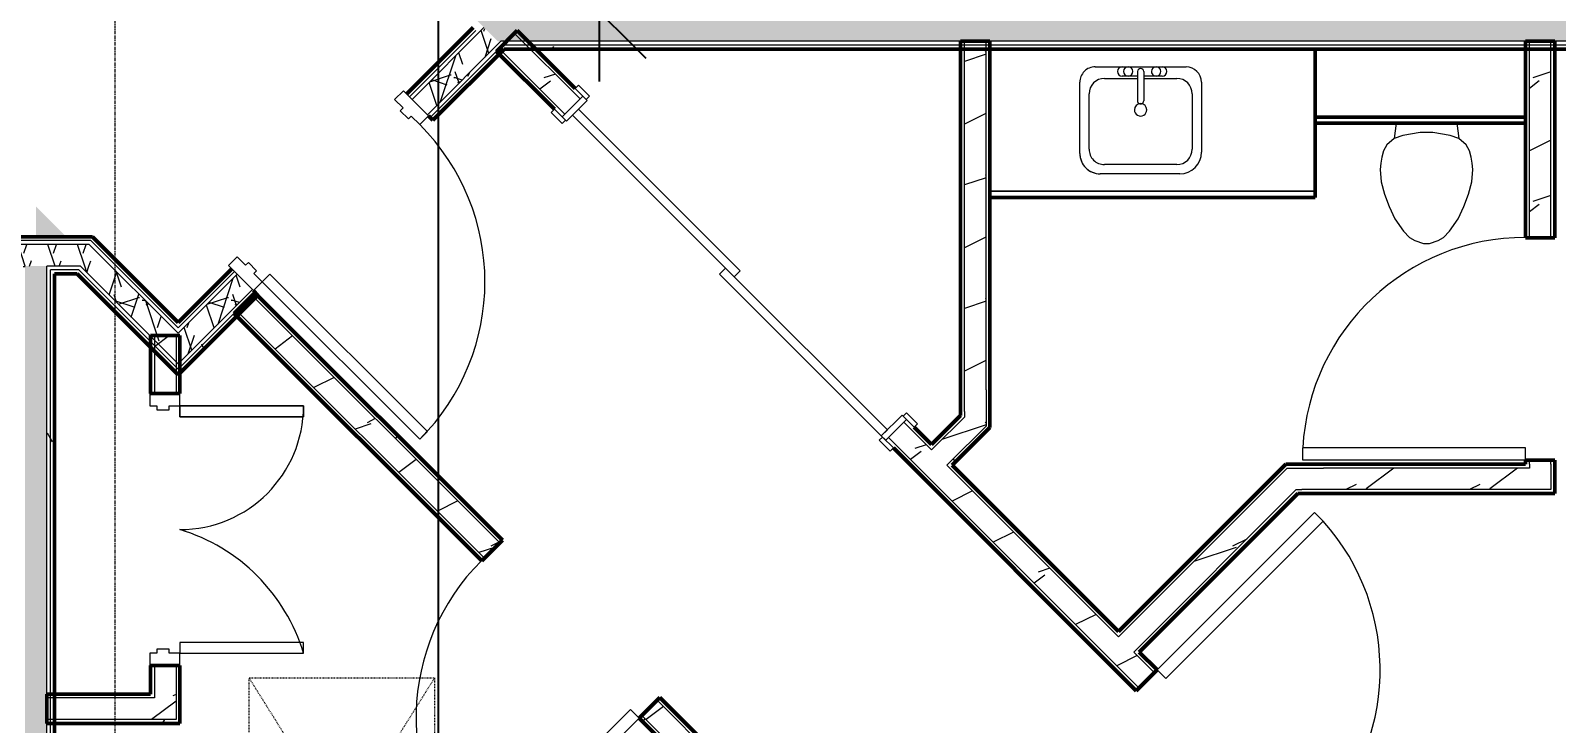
# Model space of a CAD drawing. Extents: x -4294 to -464, y 9706 to 12475.
# Drawn here: x -2514 to -2267.2, y 11570.9 to 11683 of the extents above; entities that cross this region are included whole.
import ezdxf

# ---------------------------------------------------------------- set-up
doc = ezdxf.new("R2010")
doc.units = 0
doc.linetypes.add('Dash', pattern=[0.25, 0.125, -0.125])
doc.linetypes.add('Grid Line 1_2_', pattern=[0.875, 0.5, -0.125, 0.125, -0.125])
for name, color, linetype, lineweight in [('0-1', 7, 'Continuous', 5), ('0-2', 50, 'Continuous', 13), ('A-DOOR', 31, 'Continuous', 13), ('A-DOOR-1', 7, 'Continuous', 9), ('A-DOOR-2', 90, 'Continuous', 20), ('A-DOOR-5', 31, 'Continuous', 20), ('A-DOOR-6', 31, 'Continuous', 9), ('A-DOOR-FRAM', 31, 'Continuous', 20), ('A-DOOR-FRAM-1', 90, 'Continuous', 20), ('A-GENM-HDLN-1', 7, 'Dash', 9), ('A-WALL', 113, 'Continuous', 13), ('A-WALL-2', 250, 'Continuous', 50), ('A-WALL-3', 50, 'Continuous', 13), ('A-WALL-PATT-1', 7, 'Continuous', 9), ('A-WALL-PATT-2', 8, 'Continuous', 9), ('A-WALL-PATT-5', 111, 'Continuous', 9), ('I-WALL-1', 2, 'Continuous', 50), ('P-SANR-FIXT-1', 7, 'Continuous', 9), ('Q-CASE-1', 250, 'Continuous', 50), ('Q-CASE-2', 7, 'Continuous', 9), ('Q-CASE-HDLN-1', 7, 'Dash', 9), ('S-GRID-1', 1, 'Grid Line 1_2_', 9)]:
    doc.layers.add(name, color=color, linetype=linetype, lineweight=lineweight)
doc.layers.add('A-AREA-PATT-6', color=254, linetype='Continuous', lineweight=9, transparency=1)
doc.styles.add('Century Gothic_B', font='Gothicb.ttf', dxfattribs={"height": 11.25})
doc.dimstyles.new('OD__1__Tol__', dxfattribs={"dimscale": 12, "dimtxt": 11.746893, "dimasz": 1.25, "dimexe": 0.9375, "dimexo": 0.625, "dimgap": 0.15625, "dimtad": 1, "dimdec": 0, "dimzin": 3, "dimdsep": 46, "dimlunit": 4, "dimtxsty": 'Century Gothic_B', "dimblk1": 'OBLIQUE', "dimblk2": 'OBLIQUE', "dimsah": 1, "dimcen": 0.09, "dimdle": 0.9375, "dimazin": 0, "dimtfac": 1, "dimtdec": 4, "dimtix": 1, "dimtmove": 0, "dimatfit": 3, "dimfxl": 1, "dimtvp": 1, "dimtfill": 1, "dimfrac": 2, "dimtolj": 1, "dimtzin": 0, "dimarcsym": 2})
pattern_1 = [(216.87, (7.997, 19.992), (59.9755286, 39.9843071), [9.996, -89.964]), (206.565, (19.992, 13.994), (-19.991807, -19.992219), [22.352, -22.352]), (198.435, (19.992, 3.998), (-39.983821, -19.991955), [12.644, -50.576])]
pattern_2 = [(0, (0, 0), (38.4, 9.6), [1.584, -27.216, 1.584, -27.216, -153.6]), (0, (0, 0), (38.4, 9.6), [-57.6, 1.584, -56.016, 1.584, -27.216, -67.2]), (0, (0, 0), (38.4, 9.6), [-144, 1.584, -17.616, 1.584, -46.416]), (120, (14.4, 4.8), (-27.513844, 28.4553755), [1.584, -27.216, 1.584, -27.216, -153.6]), (120, (14.4, 4.8), (-27.513844, 28.4553755), [-57.6, 1.584, -56.016, 1.584, -27.216, -67.2]), (120, (14.4, 4.8), (-27.513844, 28.4553755), [-144, 1.584, -17.616, 1.584, -46.416]), (240, (19.2, 24), (-10.886156, -38.0553755), [1.584, -27.216, 1.584, -27.216, -153.6]), (240, (19.2, 24), (-10.886156, -38.0553755), [-57.6, 1.584, -56.016, 1.584, -27.216, -67.2]), (240, (19.2, 24), (-10.886156, -38.0553755), [-144, 1.584, -17.616, 1.584, -46.416])]
pattern_3 = [(161.57, (0.6, 0.6), (-4.80033747, -0.00041462), [0, -34.152, 3.792, 0]), (18.43, (-0.6, 0.6), (-4.80033747, 0.00041462), [0, -34.152, 3.792, 0]), (108.43, (0.6, 0.6), (2.39913218, -12.00105099), [11.382, -26.562]), (71.57, (-0.6, 0.6), (2.39913218, 12.00105099), [11.382, -26.562])]

# ---------------------------------------------------------------- blocks, each defined once
blk = doc.blocks.new('ADA Clearances - 30_x48_-V96-FLOOR PLAN - 2ND FLOOR')
at = {"layer": 'A-GENM-HDLN-1'}
for p, q in [((15, 24), (-15, -24)), ((-14.29, 22.86), (15, -24)), ((-13.52, 24), (15, 24)), ((15, 24), (15, -24)), ((-15, -24), (-15, 22.14)), ((15, -24), (-15, -24))]:
    blk.add_line(p, q, dxfattribs=at)
blk = doc.blocks.new('M_Sink Vanity-Square - 500 x 440mm-1372835-FLOOR PLAN - 2ND FLOOR')
at = {"layer": 'P-SANR-FIXT-1'}
for p, q in [((-5.72, 10.23), (7.14, 10.23)), ((-5.72, 10.23), (7.14, 10.23)), ((-5.22, 8.73), (6.46, 8.73)), ((-9.22, -4.59), (-9.22, 6.73)), ((-9.22, -4.59), (-9.22, 6.73)), ((-7.72, -2.72), (-7.72, 6.23)), ((8.96, 6.23), (8.96, -2.72)), ((10.46, 6.91), (10.46, -4.59)), ((10.46, 6.91), (10.46, -4.59)), ((0.12, -6.33), (0.12, -1.59)), ((1.12, -6.33), (1.12, -1.59)), ((7.96, -7.09), (-6.72, -7.09)), ((7.96, -7.09), (-6.72, -7.09)), ((0.12, -5.22), (-5.22, -5.22)), ((-2.88, -5.59), (0.12, -5.59)), ((3.62, -7.09), (-2.88, -7.09)), ((6.46, -5.22), (1.12, -5.22)), ((1.12, -5.59), (3.62, -5.59))]:
    blk.add_line(p, q, dxfattribs=at)
for centre, radius, start, end in [((-5.72, 6.73), 3.5, 90, 180), ((-5.72, 6.73), 3.5, 90, 180), ((7.14, 6.91), 3.32, 0, 90), ((7.14, 6.91), 3.32, 360, 90), ((-5.22, 6.23), 2.5, 90, 180), ((6.46, 6.23), 2.5, 360, 90), ((0.62, -0.13), 1, 360, 180), ((0.62, -0.13), 1, 180, 0), ((0.62, -1.59), 0.5, 360, 180), ((-6.72, -4.59), 2.5, 180, 270), ((-6.72, -4.59), 2.5, 180, 270), ((-5.22, -2.72), 2.5, 180, 270), ((6.46, -2.72), 2.5, 270, 360), ((7.96, -4.59), 2.5, 270, 0), ((7.96, -4.59), 2.5, 270, 0), ((-2.88, -6.34), 0.75, 90, 270), ((-1.88, -6.34), 0.75, 360, 180), ((-1.88, -6.34), 0.75, 180, 0), ((0.62, -6.33), 0.5, 180, 0), ((2.62, -6.34), 0.75, 0, 180), ((2.62, -6.34), 0.75, 180, 0), ((3.62, -6.34), 0.75, 270, 90)]:
    blk.add_arc(centre, radius, start, end, dxfattribs=at)
blk = doc.blocks.new('OD_CW_Base Cabinet - OD_CW_Base Cabinet-1867076-FLOOR PLAN - 2ND FLOOR')
at = {"layer": 'Q-CASE-1'}
for p, q in [((53.33, 0), (53.33, 12)), ((0.74, 0), (53.33, 0))]:
    blk.add_line(p, q, dxfattribs=at)
at = {"layer": 'Q-CASE-2'}
for p, q in [((53.33, 12), (53.33, 1)), ((0.74, 1), (53.33, 1)), ((53.33, 1), (0.74, 1)), ((53.33, 0), (0.74, 0)), ((53.33, 1), (53.33, 0))]:
    blk.add_line(p, q, dxfattribs=at)
blk = doc.blocks.new('Toilet-Domestic-3D - Toilet-Domestic-3D-V48-FLOOR PLAN - 2ND FLOOR')
at = {"layer": 'P-SANR-FIXT-1'}
for p, q in [((-4.92, 7.48), (-5.21, 5)), ((4.92, 7.48), (5.21, 5)), ((-5.21, 5), (-6.4, 4)), ((-3.84, 5.5), (-5.21, 5)), ((-1, 6), (-3.84, 5.5)), ((1, 6), (-1, 6)), ((3.84, 5.5), (1, 6)), ((5.21, 5), (3.84, 5.5)), ((6.4, 4), (5.21, 5)), ((-6.97, 3), (-7.24, 2)), ((-6.4, 4), (-6.97, 3)), ((6.97, 3), (6.4, 4)), ((7.24, 2), (6.97, 3)), ((-7.41, 1), (-7.5, 0)), ((-7.24, 2), (-7.41, 1)), ((7.41, 1), (7.24, 2)), ((7.5, 0), (7.41, 1)), ((-7.5, 0), (-7.33, -1.99)), ((-7.33, -1.99), (-6.79, -4)), ((6.79, -4), (7.33, -1.99)), ((7.33, -1.99), (7.5, 0)), ((-6.79, -4), (-6.06, -6)), ((6.06, -6), (6.79, -4)), ((-6.06, -6), (-5.13, -8)), ((5.13, -8), (6.06, -6)), ((-5.13, -8), (-3.74, -10)), ((3.74, -10), (5.13, -8)), ((-3.74, -10), (-2.74, -11)), ((-2.74, -11), (-1.87, -11.5)), ((-1.87, -11.5), (-0.5, -12)), ((-0.5, -12), (0.5, -12)), ((0.5, -12), (1.87, -11.5)), ((1.87, -11.5), (2.74, -11)), ((2.74, -11), (3.74, -10))]:
    blk.add_line(p, q, dxfattribs=at)
blk = doc.blocks.new('OD_CW_Upper Cabinet - OD_CW_Upper Cabinet-V49-FLOOR PLAN - 2ND FLOOR')
at = {"layer": 'Q-CASE-1'}
for p, q in [((0.74, -12), (0.74, -13)), ((34.74, -12), (0.74, -12)), ((34.74, -13), (34.74, -12)), ((0.74, -13), (34.74, -13)), ((0.74, -13), (0.74, -24)), ((34.74, -13), (0.74, -13)), ((34.74, -24), (34.74, -13)), ((0.74, -24), (34.74, -24))]:
    blk.add_line(p, q, dxfattribs=at)
at = {"layer": 'Q-CASE-HDLN-1'}
for p, q in [((0.74, -24), (0.74, -12)), ((0.74, -12), (34.74, -12)), ((34.74, -12), (34.74, -24)), ((34.74, -24), (0.74, -24))]:
    blk.add_line(p, q, dxfattribs=at)
blk = doc.blocks.new('Single-Flush - 36_ x 84_-1372824-FLOOR PLAN - 2ND FLOOR')
at = {"layer": 'A-DOOR-1'}
blk.add_arc((18, -2.38), 36.07, 180, 266.8211, dxfattribs=at)
at = {"layer": 'A-DOOR-2'}
for p, q in [((16, -2.38), (16, -38.39)), ((18, -2.38), (16, -2.38)), ((18, -2.38), (18, -38.39)), ((18, -38.39), (16, -38.39))]:
    blk.add_line(p, q, dxfattribs=at)
blk = doc.blocks.new('FOLDING_SLIDING CLOSET - 72_ x 80_-1372823-FLOOR PLAN - 2ND FLOOR')
at = {"layer": 'A-DOOR-1'}
for p, q in [((-36.25, 3), (-38.75, 3)), ((-38.75, 3), (-38.75, 2.25)), ((-36.25, 2.25), (-36.25, 3)), ((38.75, 3), (36.25, 3)), ((36.25, 3), (36.25, 2.25)), ((38.75, 2.25), (38.75, 3)), ((-38.75, 2.25), (-36.25, 2.25)), ((36.25, 2.25), (38.75, 2.25)), ((-36.25, -2.5), (-38.75, -2.5)), ((-38.75, -2.5), (-38.75, -3.25)), ((-38.75, -3.25), (-36.25, -3.25)), ((-36.25, -3.25), (-36.25, -2.5)), ((38.75, -2.5), (36.25, -2.5)), ((36.25, -2.5), (36.25, -3.25)), ((36.25, -3.25), (38.75, -3.25)), ((38.75, -3.25), (38.75, -2.5))]:
    blk.add_line(p, q, dxfattribs=at)
at = {"layer": 'A-DOOR-2'}
for p, q in [((1, 2.25), (-36, 2.25)), ((-36, 2.25), (-36, 0.87)), ((-36, 0.87), (1, 0.87)), ((36, 0.87), (-1, 0.87)), ((-1, 0.87), (-1, -0.5)), ((1, 0.87), (1, 2.25)), ((36, -0.5), (36, 0.87)), ((-1, -0.5), (36, -0.5))]:
    blk.add_line(p, q, dxfattribs=at)
at = {"layer": 'A-DOOR-FRAM-1'}
for p, q in [((-36, 2.25), (-37, 2.25)), ((-37, 2.25), (-37, -2.5)), ((-36, -2.5), (-36, 2.25)), ((36, 2.25), (36, -2.5)), ((37, 2.25), (36, 2.25)), ((37, -2.5), (37, 2.25)), ((-37, -2.5), (-36, -2.5)), ((36, -2.5), (37, -2.5))]:
    blk.add_line(p, q, dxfattribs=at)
blk = doc.blocks.new('Flush-Double-Door-Adj_swing-w_handle_2100 - 1_-8_ x 7_-0_-2080036-FLOOR PLAN - 2ND FLOOR')
at = {"layer": 'A-DOOR-1'}
for p, q in [((-20, 22.375), (-18.25, 22.375)), ((-20, 2.375), (-20, 22.375)), ((-18.25, 22.375), (-18.25, 2.375)), ((18.25, 22.375), (18.25, 2.375)), ((20, 22.375), (18.25, 22.375)), ((20, 2.375), (20, 22.375)), ((-20, 2.375), (-22, 2.375)), ((-22, 2.375), (-22, -2.5)), ((-18.25, 2.375), (-20, 2.375)), ((-20, 0.625), (-20, 2.375)), ((-19.375, 0.625), (-20, 0.625)), ((-19.375, -1.375), (-19.375, 0.625)), ((18.25, 2.375), (20, 2.375)), ((20, 0.625), (19.375, 0.625)), ((19.375, 0.625), (19.375, -1.375)), ((22, 2.375), (20, 2.375)), ((20, 2.375), (20, 0.625)), ((22, -2.5), (22, 2.375)), ((-20, -1.375), (-19.375, -1.375)), ((-20, -2.5), (-20, -1.375)), ((19.375, -1.375), (20, -1.375)), ((20, -1.375), (20, -2.5)), ((-22, -2.5), (-20, -2.5)), ((20, -2.5), (22, -2.5))]:
    blk.add_line(p, q, dxfattribs=at)
for centre, radius, start, end in [((-20, 2.375), 20, 360, 90), ((28.686, -6.311), 29.972, 106.84609, 163.15391)]:
    blk.add_arc(centre, radius, start, end, dxfattribs=at)
at = {"layer": 'A-DOOR-2'}
for p, q in [((-20, 22.375), (-20, 2.375)), ((-18.25, 22.375), (-20, 22.375)), ((-18.25, 2.375), (-18.25, 22.375)), ((20, 22.375), (18.25, 22.375)), ((18.25, 22.375), (18.25, 2.375)), ((20, 2.375), (20, 22.375)), ((-20, 2.375), (-18.25, 2.375)), ((18.25, 2.375), (20, 2.375))]:
    blk.add_line(p, q, dxfattribs=at)
blk = doc.blocks.new('CTR - 1st Phase - Unit Layouts_rvt-1-FLOOR PLAN - 2ND FLOOR')
at = {"layer": 'A-WALL-PATT-1'}
h = blk.add_hatch(dxfattribs=at)
h.set_pattern_fill('FP_1', color=256, style=0, pattern_type=2)
h.set_pattern_definition(pattern_2)
h.paths.add_polyline_path([(-2268.68, 11509.65), (-2267.79, 11509.65), (-2309.29, 11551.15), (-2309.73, 11550.71), (-2271.29, 11512.26)], flags=0)
h.paths.add_polyline_path([(-2335.19, 11576.16), (-2334.75, 11576.61), (-2375.26, 11617.12), (-2375.7, 11616.68), (-2347.18, 11588.16)], flags=0)
h.paths.add_polyline_path([(-2428.03, 11669), (-2427.59, 11669.44), (-2437.77, 11679.63), (-2438.19, 11679.17), (-2428.47, 11669.44)], flags=0)
h.paths.add_polyline_path([(-2438.13, 11679.99), (-2438.19, 11680.05), (-2438.19, 11679.99)], flags=0)
h = blk.add_hatch(dxfattribs=at)
h.set_pattern_fill('FP_1', color=256, style=0, pattern_type=2)
h.set_pattern_definition(pattern_2)
h.paths.add_polyline_path([(-2292.32, 11454.28), (-2292.32, 11455.16), (-2296.96, 11459.8), (-2297.4, 11459.36), (-2292.95, 11454.9)], flags=0)
h.paths.add_polyline_path([(-2341.24, 11503.2), (-2340.8, 11503.64), (-2412.22, 11575.06), (-2412.66, 11574.61), (-2341.68, 11503.64)], flags=0)
h.paths.add_polyline_path([(-2438.12, 11600.07), (-2437.67, 11600.51), (-2477.7, 11640.54), (-2478.15, 11640.1), (-2440.59, 11602.54)], flags=0)
h = blk.add_hatch(dxfattribs=at)
h.set_pattern_fill('FP_1', color=256, style=0, pattern_type=2)
h.set_pattern_definition(pattern_2)
h.paths.add_polyline_path([(-2296.45, 11452.57), (-2296.45, 11453.45), (-2299.88, 11456.88), (-2300.32, 11456.44), (-2297.07, 11453.19)], flags=0)
h.paths.add_polyline_path([(-2344.16, 11500.28), (-2343.72, 11500.72), (-2348.17, 11505.18), (-2348.17, 11504.29), (-2344.6, 11500.72)], flags=0)
h.paths.add_polyline_path([(-2351.67, 11507.79), (-2351.67, 11508.68), (-2408.95, 11565.95), (-2409.39, 11565.51), (-2352.3, 11508.42)], flags=0)
h.paths.add_polyline_path([(-2411.86, 11567.98), (-2411.42, 11568.43), (-2415.13, 11572.14), (-2415.58, 11571.7), (-2412.31, 11568.43)], flags=0)
h.paths.add_polyline_path([(-2441.03, 11597.15), (-2440.59, 11597.59), (-2480.62, 11637.62), (-2481.06, 11637.18), (-2441.47, 11597.59)], flags=0)
h = blk.add_hatch(dxfattribs=at)
h.set_pattern_fill('FP_1', color=256, style=0, pattern_type=2)
h.set_pattern_definition(pattern_2)
h.paths.add_polyline_path([(-2494.59, 11575.6), (-2493.97, 11575.6), (-2493.97, 11580.23), (-2494.59, 11580.23)], flags=0)
h.paths.add_polyline_path([(-2494.59, 11624.23), (-2493.97, 11624.23), (-2493.97, 11631.12), (-2494.59, 11631.69), (-2494.59, 11626.42)], flags=0)
h = blk.add_hatch(dxfattribs=at)
h.set_pattern_fill('FP_1', color=256, style=0, pattern_type=2)
h.set_pattern_definition(pattern_2)
h.paths.add_polyline_path([(-2367.86, 11615.55), (-2362.96, 11620.44), (-2362.96, 11621.33), (-2368.3, 11615.99)], flags=0)
h = blk.add_hatch(dxfattribs=at)
h.set_pattern_fill('FP_1', color=256, style=0, pattern_type=2)
h.set_pattern_definition(pattern_2)
h.paths.add_polyline_path([(-2364.94, 11612.63), (-2358.84, 11618.73), (-2358.84, 11619.62), (-2365.38, 11613.07)], flags=0)
h = blk.add_hatch(dxfattribs=at)
h.set_pattern_fill('FP_1', color=256, style=0, pattern_type=2)
h.set_pattern_definition(pattern_2)
h.paths.add_polyline_path([(-2510.12, 11570.85), (-2489.84, 11570.85), (-2489.84, 11571.48), (-2510.12, 11571.48), (-2510.12, 11570.89)], flags=0)
at = {"layer": 'A-WALL-PATT-2'}
h = blk.add_hatch(dxfattribs=at)
h.set_pattern_fill('FP_2', color=256, style=0, pattern_type=2)
h.set_pattern_definition(pattern_1)
h.paths.add_polyline_path([(-2267.79, 11513.15), (-2266.34, 11513.15), (-2306.82, 11553.62), (-2309.29, 11551.15), (-2271.29, 11513.15), (-2268.68, 11513.15)], flags=0)
h.paths.add_polyline_path([(-2334.75, 11576.61), (-2332.27, 11579.08), (-2372.79, 11619.59), (-2375.26, 11617.12), (-2347.18, 11589.04)], flags=0)
h.paths.add_polyline_path([(-2427.59, 11669.44), (-2425.11, 11671.92), (-2433.18, 11679.99), (-2437.2, 11679.99), (-2437.67, 11680.57), (-2438.19, 11680.05), (-2427.85, 11669.71)], flags=0)
h = blk.add_hatch(dxfattribs=at)
h.set_pattern_fill('FP_2', color=256, style=0, pattern_type=2)
h.set_pattern_definition(pattern_1)
h.paths.add_polyline_path([(-2362.96, 11620.44), (-2359.46, 11623.94), (-2359.46, 11679.99), (-2362.96, 11679.99), (-2362.96, 11620.7)], flags=0)
h = blk.add_hatch(dxfattribs=at)
h.set_pattern_fill('FP_2', color=256, style=0, pattern_type=2)
h.set_pattern_definition(pattern_1)
h.paths.add_polyline_path([(-2271.62, 11612.19), (-2268.12, 11612.19), (-2268.12, 11613.44), (-2271.62, 11613.44), (-2271.62, 11612.82)], flags=0)
h.paths.add_polyline_path([(-2271.62, 11649.44), (-2268.12, 11649.44), (-2268.12, 11679.99), (-2271.62, 11679.99), (-2271.62, 11657.56)], flags=0)
h = blk.add_hatch(dxfattribs=at)
h.set_pattern_fill('FP_2', color=256, style=0, pattern_type=2)
h.set_pattern_definition(pattern_1)
h.paths.add_polyline_path([(-2292.95, 11449.95), (-2292.95, 11454.9), (-2297.4, 11459.36), (-2299.88, 11456.88), (-2292.96, 11449.96)], flags=0)
h.paths.add_polyline_path([(-2343.72, 11500.72), (-2341.24, 11503.2), (-2412.66, 11574.61), (-2415.13, 11572.14), (-2344.16, 11501.16)], flags=0)
h.paths.add_polyline_path([(-2440.59, 11597.59), (-2438.12, 11600.07), (-2478.15, 11640.1), (-2480.62, 11637.62), (-2457.44, 11614.45)], flags=0)
h = blk.add_hatch(dxfattribs=at)
h.set_pattern_fill('FP_2', color=256, style=0, pattern_type=2)
h.set_pattern_definition(pattern_1)
h.paths.add_polyline_path([(-2490.55, 11574.98), (-2490.47, 11574.98), (-2490.47, 11580.23), (-2493.97, 11580.23), (-2493.97, 11574.98)], flags=0)
h.paths.add_polyline_path([(-2493.97, 11624.23), (-2490.47, 11624.23), (-2490.47, 11633.61), (-2492.28, 11633.61), (-2493.97, 11631.92), (-2493.97, 11626.42)], flags=0)
h = blk.add_hatch(dxfattribs=at)
h.set_pattern_fill('FP_2', color=256, style=0, pattern_type=2)
h.set_pattern_definition(pattern_1)
h.paths.add_polyline_path([(-2365.83, 11612.63), (-2359.46, 11618.99), (-2359.46, 11623.94), (-2368.3, 11615.11), (-2366.27, 11613.07)], flags=0)
h = blk.add_hatch(dxfattribs=at)
h.set_pattern_fill('FP_2', color=256, style=0, pattern_type=2)
h.set_pattern_definition(pattern_1)
h.paths.add_polyline_path([(-2335.6, 11582.4), (-2305.81, 11612.19), (-2310.76, 11612.19), (-2338.07, 11584.88), (-2336.04, 11582.85)], flags=0)
h = blk.add_hatch(dxfattribs=at)
h.set_pattern_fill('FP_2', color=256, style=0, pattern_type=2)
h.set_pattern_definition(pattern_1)
h.paths.add_polyline_path([(-2292.05, 11608.69), (-2268.12, 11608.69), (-2268.12, 11612.19), (-2305.81, 11612.19), (-2309.31, 11608.69), (-2308.42, 11608.69)], flags=0)
h = blk.add_hatch(dxfattribs=at)
h.set_pattern_fill('FP_2', color=256, style=0, pattern_type=2)
h.set_pattern_definition(pattern_1)
h.paths.add_polyline_path([(-2510.12, 11571.48), (-2490.47, 11571.48), (-2490.47, 11574.98), (-2510.12, 11574.98), (-2510.12, 11571.73)], flags=0)
at = {"layer": 'A-WALL-2'}
for p, q in [((-2435.28, 11682.97), (-2438.64, 11679.61)), ((-2425.91, 11673.6), (-2435.28, 11682.97)), ((-2438.64, 11679.61), (-2429.27, 11670.24)), ((-2363.59, 11681.24), (-2363.59, 11620.7)), ((-2358.84, 11681.24), (-2363.59, 11681.24)), ((-2358.84, 11625.45), (-2358.84, 11681.24)), ((-2272.25, 11681.24), (-2272.25, 11679.99)), ((-2267.5, 11681.24), (-2272.25, 11681.24)), ((-2267.5, 11649.44), (-2267.5, 11681.24)), ((-2272.25, 11667.99), (-2272.25, 11649.44)), ((-2272.25, 11649.44), (-2267.5, 11649.44)), ((-2477.7, 11640.54), (-2481.06, 11637.18)), ((-2437.67, 11600.51), (-2477.7, 11640.54)), ((-2481.06, 11637.18), (-2441.03, 11597.15)), ((-2489.84, 11633.61), (-2494.59, 11633.61)), ((-2494.59, 11633.61), (-2494.59, 11624.23)), ((-2489.84, 11624.23), (-2489.84, 11633.61)), ((-2358.84, 11619.62), (-2358.84, 11625.45)), ((-2494.59, 11624.23), (-2489.84, 11624.23)), ((-2363.59, 11620.7), (-2368.3, 11615.99)), ((-2368.3, 11615.99), (-2371.11, 11618.8)), ((-2364.94, 11612.63), (-2358.84, 11618.73)), ((-2358.84, 11618.73), (-2358.84, 11619.62)), ((-2374.47, 11615.44), (-2335.19, 11576.16)), ((-2272.25, 11613.44), (-2272.25, 11612.82)), ((-2267.5, 11613.44), (-2272.25, 11613.44)), ((-2267.5, 11612.82), (-2267.5, 11613.44)), ((-2338.07, 11585.76), (-2364.94, 11612.63)), ((-2311.02, 11612.82), (-2338.07, 11585.76)), ((-2310.13, 11612.82), (-2311.02, 11612.82)), ((-2304.3, 11612.82), (-2310.13, 11612.82)), ((-2272.25, 11612.82), (-2304.3, 11612.82)), ((-2267.5, 11608.69), (-2267.5, 11612.82)), ((-2334.71, 11582.4), (-2309.05, 11608.07)), ((-2309.05, 11608.07), (-2267.5, 11608.07)), ((-2267.5, 11608.07), (-2267.5, 11608.69)), ((-2441.03, 11597.15), (-2437.67, 11600.51)), ((-2331.83, 11579.52), (-2334.71, 11582.4)), ((-2489.84, 11580.23), (-2494.59, 11580.23)), ((-2494.59, 11580.23), (-2494.59, 11575.6)), ((-2489.84, 11575.6), (-2489.84, 11580.23)), ((-2335.19, 11576.16), (-2331.83, 11579.52)), ((-2494.59, 11575.6), (-2511.37, 11575.6)), ((-2511.37, 11575.6), (-2511.37, 11570.85)), ((-2489.84, 11571.48), (-2489.84, 11575.6)), ((-2412.22, 11575.06), (-2415.58, 11571.7)), ((-2342.04, 11504.88), (-2412.22, 11575.06)), ((-2489.84, 11570.85), (-2489.84, 11571.48)), ((-2415.58, 11571.7), (-2412.31, 11568.43)), ((-2511.37, 11570.85), (-2489.84, 11570.85))]:
    blk.add_line(p, q, dxfattribs=at)
at = {"layer": 'A-WALL-3'}
for p, q in [((-2425.11, 11671.92), (-2435.72, 11682.53)), ((-2427.59, 11669.44), (-2438.19, 11680.05)), ((-2362.96, 11621.33), (-2362.96, 11681.24)), ((-2359.46, 11624.83), (-2359.46, 11681.24)), ((-2271.62, 11649.44), (-2271.62, 11681.24)), ((-2268.12, 11649.44), (-2268.12, 11681.24)), ((-2438.12, 11600.07), (-2478.15, 11640.1)), ((-2440.59, 11597.59), (-2480.62, 11637.62)), ((-2493.97, 11633.61), (-2493.97, 11624.23)), ((-2490.47, 11633.61), (-2490.47, 11624.23)), ((-2359.46, 11624.83), (-2359.46, 11623.94)), ((-2359.46, 11623.94), (-2359.46, 11618.99)), ((-2367.86, 11615.55), (-2362.96, 11620.44)), ((-2362.96, 11621.33), (-2362.96, 11620.44)), ((-2368.3, 11615.11), (-2372.79, 11619.59)), ((-2365.38, 11613.07), (-2359.46, 11618.99)), ((-2334.75, 11576.61), (-2375.26, 11617.12)), ((-2367.86, 11615.55), (-2368.3, 11615.11)), ((-2365.38, 11613.07), (-2365.83, 11612.63)), ((-2271.62, 11612.82), (-2271.62, 11613.44)), ((-2268.12, 11612.82), (-2268.12, 11613.44)), ((-2338.07, 11584.88), (-2365.83, 11612.63)), ((-2310.76, 11612.19), (-2337.63, 11585.32)), ((-2310.76, 11612.19), (-2305.81, 11612.19)), ((-2305.81, 11612.19), (-2304.92, 11612.19)), ((-2271.62, 11612.19), (-2304.92, 11612.19)), ((-2271.62, 11612.82), (-2271.62, 11612.19)), ((-2268.12, 11612.82), (-2268.12, 11612.19)), ((-2268.12, 11612.19), (-2268.12, 11608.69)), ((-2309.31, 11608.69), (-2335.15, 11582.85)), ((-2309.31, 11608.69), (-2308.42, 11608.69)), ((-2268.12, 11608.69), (-2308.42, 11608.69)), ((-2337.63, 11585.32), (-2338.07, 11584.88)), ((-2335.15, 11582.85), (-2335.6, 11582.4)), ((-2332.27, 11579.08), (-2335.6, 11582.4)), ((-2493.97, 11580.23), (-2493.97, 11575.6)), ((-2490.47, 11580.23), (-2490.47, 11575.6)), ((-2493.97, 11574.98), (-2511.37, 11574.98)), ((-2493.97, 11575.6), (-2493.97, 11574.98)), ((-2490.47, 11575.6), (-2490.47, 11574.98)), ((-2490.47, 11574.98), (-2490.47, 11571.48)), ((-2341.24, 11503.2), (-2412.66, 11574.61)), ((-2490.47, 11571.48), (-2511.37, 11571.48)), ((-2411.42, 11568.43), (-2415.13, 11572.14))]:
    blk.add_line(p, q, dxfattribs=at)
at = {"layer": '0-2'}
for name, p, rotation in [('OD_CW_Upper Cabinet - OD_CW_Upper Cabinet-V49-FLOOR PLAN - 2ND FLOOR', (-2271.51, 11655.99), 180), ('M_Sink Vanity-Square - 500 x 440mm-1372835-FLOOR PLAN - 2ND FLOOR', (-2333.86, 11670.02), 180), ('FOLDING_SLIDING CLOSET - 72_ x 80_-1372823-FLOOR PLAN - 2ND FLOOR', (-2400.28, 11644.43), 134.999999999864), ('Single-Flush - 36_ x 84_-1372824-FLOOR PLAN - 2ND FLOOR', (-2269.87, 11631.44), 269.999999999881), ('Flush-Double-Door-Adj_swing-w_handle_2100 - 1_-8_ x 7_-0_-2080036-FLOOR PLAN - 2ND FLOOR', (-2492.22, 11602.23), 270), ('Single-Flush - 36_ x 84_-1372824-FLOOR PLAN - 2ND FLOOR', (-2320.78, 11565.11), 134.999999999864), ('Single-Flush - 36_ x 84_-1372824-FLOOR PLAN - 2ND FLOOR', (-2426.63, 11586.1), 314.9999999998772), ('ADA Clearances - 30_x48_-V96-FLOOR PLAN - 2ND FLOOR', (-2463.65, 11554.23), 180)]:
    blk.add_blockref(name, p, dxfattribs=dict(at, rotation=rotation))
for name, p in [('OD_CW_Base Cabinet - OD_CW_Base Cabinet-1867076-FLOOR PLAN - 2ND FLOOR', (-2359.58, 11655.99)), ('Toilet-Domestic-3D - Toilet-Domestic-3D-V48-FLOOR PLAN - 2ND FLOOR', (-2288.25, 11660.51))]:
    blk.add_blockref(name, p, dxfattribs=at)
blk = doc.blocks.new('CTR - 1st Phase - Shell_rvt-1-FLOOR PLAN - 2ND FLOOR')
at = {"layer": 'S-GRID-1'}
blk.add_line((-2500.32, 9836.18), (-2500.32, 12413.74), dxfattribs=at)
blk = doc.blocks.new('HOLLOW METAL - UNIT DOOR-1759293-FLOOR PLAN - 2ND FLOOR')
at = {"layer": 'A-DOOR-5'}
for p, q in [((18, 38.25), (16.25, 38.25)), ((16.25, 38.25), (16.25, 2.25)), ((18, 2.25), (18, 38.25)), ((16.25, 2.25), (18, 2.25))]:
    blk.add_line(p, q, dxfattribs=at)
at = {"layer": 'A-DOOR-6'}
blk.add_arc((18, 2.25), 36, 90, 180, dxfattribs=at)
at = {"layer": 'A-DOOR-FRAM'}
for p, q in [((-18, 2.25), (-20, 2.25)), ((-20, 2.25), (-20, -3.5)), ((-18, 0.3125), (-18, 2.25)), ((-17.375, 0.3125), (-18, 0.3125)), ((-17.375, -1.5625), (-17.375, 0.3125)), ((18, 0.3125), (17.375, 0.3125)), ((17.375, 0.3125), (17.375, -1.5625)), ((18, 2.25), (18, 0.3125)), ((20, 2.25), (18, 2.25)), ((20, -3.5), (20, 2.25)), ((-18, -3.5), (-18, -1.5625)), ((-18, -1.5625), (-17.375, -1.5625)), ((17.375, -1.5625), (18, -1.5625)), ((18, -1.5625), (18, -3.5)), ((-20, -3.5), (-18, -3.5)), ((18, -3.5), (20, -3.5))]:
    blk.add_line(p, q, dxfattribs=at)
blk = doc.blocks.new('_Oblique')
at = {"color": 0, "linetype": 'ByBlock', "lineweight": -2}
blk.add_line((-0.5, -0.5), (0.5, 0.5), dxfattribs=at)
blk = doc.blocks.new('*D381')
at = {"color": 0, "lineweight": -2}
for p, q in [((-2422, 11674.74), (-2422, 12098.44)), ((-2428.99, 12087.19), (-2410.75, 12087.19)), ((-2428.99, 11685.99), (-2410.75, 11685.99))]:
    blk.add_line(p, q, dxfattribs=at)
at = {"layer": 'Defpoints', "color": 0}
for p in [(-2436.49, 12087.19), (-2422, 12087.19), (-2436.49, 11685.99)]:
    blk.add_point(p, dxfattribs=at)
at = {"color": 0, "lineweight": -2, "xscale": 15, "yscale": 15, "zscale": 15}
for p, rotation in [((-2422, 12087.19), 90), ((-2422, 11685.99), 270)]:
    blk.add_blockref('_Oblique', p, dxfattribs=dict(at, rotation=rotation))
at = {"color": 0, "insert": (-2432.45, 11886.59), "char_height": 11.25, "attachment_point": 5, "rotation": 90, "style": 'Century Gothic_B', "bg_fill": 3, "box_fill_scale": 1.25, "bg_fill_color": 257, "bg_fill_transparency": 0}
blk.add_mtext('\\A1;33\'-5" [10190]', dxfattribs=at)
blk = doc.blocks.new('*D383')
at = {"color": 0, "lineweight": -2}
for p, q in [((-2448, 10407.54), (-2448, 12098.44)), ((-2444.92, 12087.19), (-2459.25, 12087.19)), ((-2444.92, 10418.79), (-2459.25, 10418.79))]:
    blk.add_line(p, q, dxfattribs=at)
at = {"layer": 'Defpoints', "color": 0}
for p in [(-2448, 12087.19), (-2437.42, 12087.19), (-2437.42, 10418.79)]:
    blk.add_point(p, dxfattribs=at)
at = {"color": 0, "lineweight": -2, "xscale": 15, "yscale": 15, "zscale": 15}
for p, rotation in [((-2448, 12087.19), 90), ((-2448, 10418.79), 270)]:
    blk.add_blockref('_Oblique', p, dxfattribs=dict(at, rotation=rotation))
at = {"color": 0, "insert": (-2458.45, 11252.99), "char_height": 11.25, "attachment_point": 5, "rotation": 90, "style": 'Century Gothic_B', "bg_fill": 3, "box_fill_scale": 1.25, "bg_fill_color": 257, "bg_fill_transparency": 0}
blk.add_mtext('\\A1;139\'-0" [42377]', dxfattribs=at)

msp = doc.modelspace()

# ---------------------------------------------------------------- hatches: boundary and pattern name
at = {"layer": 'A-AREA-PATT-6'}
h = msp.add_hatch(color=256, dxfattribs=at)
h.paths.add_polyline_path([(-2513.1237, 10444.2582), (-2508.2175, 10449.1644), (-2513.1237, 10449.1644)], flags=0)
h.paths.add_polyline_path([(-2513.1237, 11649.6144), (-2508.2175, 11649.6144), (-2513.1237, 11654.5206)], flags=0)
at = {"layer": 'A-WALL-PATT-5'}
h = msp.add_hatch(dxfattribs=at)
h.set_pattern_fill('FP_41', color=256, style=0, pattern_type=2)
h.set_pattern_definition(pattern_3)
h.paths.add_polyline_path([(-2124.8601, 11681.2394), (-2076.1737, 11681.2394), (-2076.1737, 11684.7394), (-2441.9544, 11684.7394), (-2438.4544, 11681.2394), (-2126.6648, 11681.2394)], flags=0)
h = msp.add_hatch(dxfattribs=at)
h.set_pattern_fill('FP_41', color=256, style=0, pattern_type=2)
h.set_pattern_definition(pattern_3)
h.paths.add_polyline_path([(-2490.1251, 11629.0471), (-2478.1043, 11641.0679), (-2480.5792, 11643.5428), (-2490.4659, 11633.6127), (-2490.4659, 11629.3878)], flags=0)
h.paths.add_polyline_path([(-2449.82, 11669.3522), (-2437.9328, 11681.2394), (-2438.4544, 11681.2394), (-2440.6685, 11683.4534), (-2452.2949, 11671.827)], flags=0)
h = msp.add_hatch(dxfattribs=at)
h.set_pattern_fill('FP_1', color=256, style=0, pattern_type=2)
h.set_pattern_definition(pattern_2)
h.paths.add_polyline_path([(-2490.1251, 11628.1632), (-2477.6623, 11640.626), (-2478.1043, 11641.0679), (-2490.1251, 11629.0471)], flags=0)
h.paths.add_polyline_path([(-2449.3781, 11668.9102), (-2437.6739, 11680.6144), (-2438.5578, 11680.6144), (-2449.82, 11669.3522), (-2449.6432, 11669.1754)], flags=0)
h = msp.add_hatch(dxfattribs=at)
h.set_pattern_fill('FP_1', color=256, style=0, pattern_type=2)
h.set_pattern_definition(pattern_2)
h.paths.add_polyline_path([(-2490.1251, 11627.2793), (-2480.6421, 11636.7623), (-2481.062, 11637.1821), (-2477.7032, 11640.5409), (-2477.2834, 11640.121), (-2477.2204, 11640.184), (-2477.6623, 11640.626), (-2490.1251, 11628.1632)], flags=0)
h.paths.add_polyline_path([(-2448.9361, 11668.4683), (-2437.7738, 11679.6306), (-2438.1936, 11679.9894), (-2438.2989, 11679.9894), (-2449.3781, 11668.9102)], flags=0)
h = msp.add_hatch(dxfattribs=at)
h.set_pattern_fill('FP_1', color=256, style=0, pattern_type=2)
h.set_pattern_definition(pattern_2)
h.paths.add_polyline_path([(-2306.2466, 11680.6144), (-2076.1737, 11680.6144), (-2076.1737, 11681.2394), (-2437.9328, 11681.2394), (-2438.5578, 11680.6144), (-2319.6176, 11680.6144)], flags=0)
h = msp.add_hatch(dxfattribs=at)
h.set_pattern_fill('FP_1', color=256, style=0, pattern_type=2)
h.set_pattern_definition(pattern_2)
h.paths.add_polyline_path([(-2438.2989, 11679.9894), (-2438.2547, 11679.9894), (-2437.6549, 11680.5892), (-2437.2044, 11679.9894), (-2076.1737, 11679.9894), (-2076.1737, 11680.6144), (-2437.6739, 11680.6144), (-2438.2378, 11680.0505)], flags=0)
h = msp.add_hatch(dxfattribs=at)
h.set_pattern_fill('FP_1', color=256, style=0, pattern_type=2)
h.set_pattern_definition(pattern_2)
h.paths.add_polyline_path([(-2650.5237, 11648.9894), (-2503.3499, 11648.9894), (-2503.9749, 11649.6144), (-2650.5237, 11649.6144)], flags=0)
h = msp.add_hatch(dxfattribs=at)
h.set_pattern_fill('FP_1', color=256, style=0, pattern_type=2)
h.set_pattern_definition(pattern_2)
h.paths.add_polyline_path([(-2649.8987, 11648.3644), (-2503.6088, 11648.3644), (-2504.2338, 11648.9894), (-2649.8987, 11648.9894)], flags=0)
h = msp.add_hatch(dxfattribs=at)
h.set_pattern_fill('FP_41', color=256, style=0, pattern_type=2)
h.set_pattern_definition(pattern_3)
h.paths.add_polyline_path([(-2550.6593, 11644.8644), (-2500.9927, 11644.8644), (-2504.4927, 11648.3644), (-2649.2737, 11648.3644), (-2649.2737, 11644.8644), (-2567.6998, 11644.8644)], flags=0)
h = msp.add_hatch(dxfattribs=at)
h.set_pattern_fill('FP_1', color=256, style=0, pattern_type=2)
h.set_pattern_definition(pattern_2)
h.paths.add_polyline_path([(-2510.7487, 11644.2394), (-2505.3174, 11644.2394), (-2505.9424, 11644.8644), (-2511.3737, 11644.8644), (-2511.3737, 11644.2394)], flags=0)
h.paths.add_polyline_path([(-2636.3237, 11644.2394), (-2514.8737, 11644.2394), (-2514.8737, 11644.8644), (-2645.7737, 11644.8644), (-2645.7737, 11644.2394), (-2636.8186, 11644.2394)], flags=0)
h = msp.add_hatch(dxfattribs=at)
h.set_pattern_fill('FP_1', color=256, style=0, pattern_type=2)
h.set_pattern_definition(pattern_2)
h.paths.add_polyline_path([(-2506.4602, 11643.6144), (-2505.5763, 11643.6144), (-2506.2013, 11644.2394), (-2510.7487, 11644.2394), (-2510.7487, 11643.6144), (-2510.1237, 11643.6144)], flags=0)
h.paths.add_polyline_path([(-2645.1487, 11643.6144), (-2515.4987, 11643.6144), (-2515.4987, 11644.2394), (-2645.1487, 11644.2394)], flags=0)
h = msp.add_hatch(dxfattribs=at)
h.set_pattern_fill('FP_41', color=256, style=0, pattern_type=2)
h.set_pattern_definition(pattern_3)
h.paths.add_polyline_path([(-2511.3737, 11255.2644), (-2511.3737, 11644.8644), (-2514.8737, 11644.8644), (-2514.8737, 11255.2644), (-2512.5704, 11255.2644)], flags=0)
h = msp.add_hatch(dxfattribs=at)
h.set_pattern_fill('FP_1', color=256, style=0, pattern_type=2)
h.set_pattern_definition(pattern_2)
h.paths.add_polyline_path([(-2510.7487, 11255.2644), (-2510.7487, 11644.2394), (-2511.3737, 11644.2394), (-2511.3737, 11255.2644)], flags=0)
h = msp.add_hatch(dxfattribs=at)
h.set_pattern_fill('FP_1', color=256, style=0, pattern_type=2)
h.set_pattern_definition(pattern_2)
h.paths.add_polyline_path([(-2510.1237, 11255.2644), (-2510.1237, 11643.6144), (-2510.7487, 11643.6144), (-2510.7487, 11255.2644)], flags=0)
h = msp.add_hatch(dxfattribs=at)
h.set_pattern_fill('FP_41', color=256, style=0, pattern_type=2)
h.set_pattern_definition(pattern_3)
h.paths.add_polyline_path([(-2493.4839, 11632.4058), (-2492.277, 11633.6127), (-2490.4659, 11633.6561), (-2490.1251, 11633.9968), (-2500.9927, 11644.8644), (-2505.9424, 11644.8644), (-2493.9258, 11632.8478)], flags=0)

# ---------------------------------------------------------------- linework, layer by layer
at = {"layer": 'A-WALL'}
for p, q in [((-2452.7368, 11672.269), (-2441.9943, 11683.0115)), ((-2452.2949, 11671.827), (-2440.6685, 11683.4534)), ((-2449.82, 11669.3522), (-2437.9328, 11681.2394)), ((-2449.3781, 11668.9102), (-2438.2989, 11679.9894)), ((-2437.6739, 11680.6144), (-2438.1936, 11680.0947)), ((-2076.1737, 11681.2394), (-2437.9328, 11681.2394)), ((-2076.1737, 11680.6144), (-2437.6739, 11680.6144)), ((-2504.2338, 11648.9894), (-2649.8987, 11648.9894)), ((-2504.4927, 11648.3644), (-2649.2737, 11648.3644)), ((-2490.1251, 11633.9968), (-2504.4927, 11648.3644)), ((-2490.1251, 11634.8807), (-2504.2338, 11648.9894)), ((-2505.9424, 11644.8644), (-2511.3737, 11644.8644)), ((-2511.3737, 11255.2644), (-2511.3737, 11644.8644)), ((-2506.2013, 11644.2394), (-2510.7487, 11644.2394)), ((-2510.7487, 11255.2644), (-2510.7487, 11644.2394)), ((-2490.1251, 11628.1632), (-2506.2013, 11644.2394)), ((-2490.1251, 11629.0471), (-2505.9424, 11644.8644)), ((-2490.1251, 11634.8807), (-2481.0211, 11643.9847)), ((-2490.1251, 11633.9968), (-2480.5792, 11643.5428)), ((-2490.1251, 11629.0471), (-2478.1043, 11641.0679)), ((-2490.1251, 11628.1632), (-2477.6623, 11640.626))]:
    msp.add_line(p, q, dxfattribs=at)
at = {"layer": 'I-WALL-1'}
for p, q in [((-2442.4362, 11683.4534), (-2453.1788, 11672.7109)), ((-2448.9361, 11668.4683), (-2437.415, 11679.9894)), ((-2437.415, 11679.9894), (-2306.2466, 11679.9894)), ((-2272.2466, 11679.9894), (-2076.1737, 11679.9894)), ((-2449.6432, 11669.1754), (-2448.9361, 11668.4683)), ((-2503.9749, 11649.6144), (-2650.5237, 11649.6144)), ((-2490.1251, 11635.7646), (-2503.9749, 11649.6144)), ((-2510.1237, 11643.6144), (-2506.4602, 11643.6144)), ((-2510.1237, 11255.2644), (-2510.1237, 11643.6144)), ((-2506.4602, 11643.6144), (-2490.1251, 11627.2793)), ((-2481.463, 11644.4267), (-2490.1251, 11635.7646)), ((-2490.1251, 11627.2793), (-2477.2204, 11640.184)), ((-2477.2204, 11640.184), (-2477.9275, 11640.8911))]:
    msp.add_line(p, q, dxfattribs=at)

# ---------------------------------------------------------------- block references
at = {"layer": '0-1'}
for name in ['CTR - 1st Phase - Shell_rvt-1-FLOOR PLAN - 2ND FLOOR', 'CTR - 1st Phase - Unit Layouts_rvt-1-FLOOR PLAN - 2ND FLOOR']:
    msp.add_blockref(name, (0, 0), dxfattribs=at)
at = {"layer": 'A-DOOR', "rotation": 225.0000000000002}
msp.add_blockref('HOLLOW METAL - UNIT DOOR-1759293-FLOOR PLAN - 2ND FLOOR', (-2465.3764, 11656.6242), dxfattribs=at)

# ---------------------------------------------------------------- next in the draw order: dimensions: what is measured, and where the dimension line sits
dim = msp.add_linear_dim(base=(-2422, 12087.1894), p1=(-2436.4869, 11685.9894), p2=(-2436.4869, 12087.1894), angle=90, dimstyle='OD__1__Tol__', override={"dimpost": '<>'})
dim.commit()
dim.dimension.update_dxf_attribs({"geometry": '*D381', "text_midpoint": (-2432.4464, 11886.5894)})

# ---------------------------------------------------------------- next in the draw order: dimensions: what is measured, and where the dimension line sits
dim = msp.add_linear_dim(base=(-2448, 12087.1894), p1=(-2437.415, 10418.7894), p2=(-2437.415, 12087.1894), angle=90, dimstyle='OD__1__Tol__', override={"dimpost": '<>'})
dim.commit()
dim.dimension.update_dxf_attribs({"geometry": '*D383', "text_midpoint": (-2458.4464, 11252.9894)})

doc.saveas('drawing.dxf')
